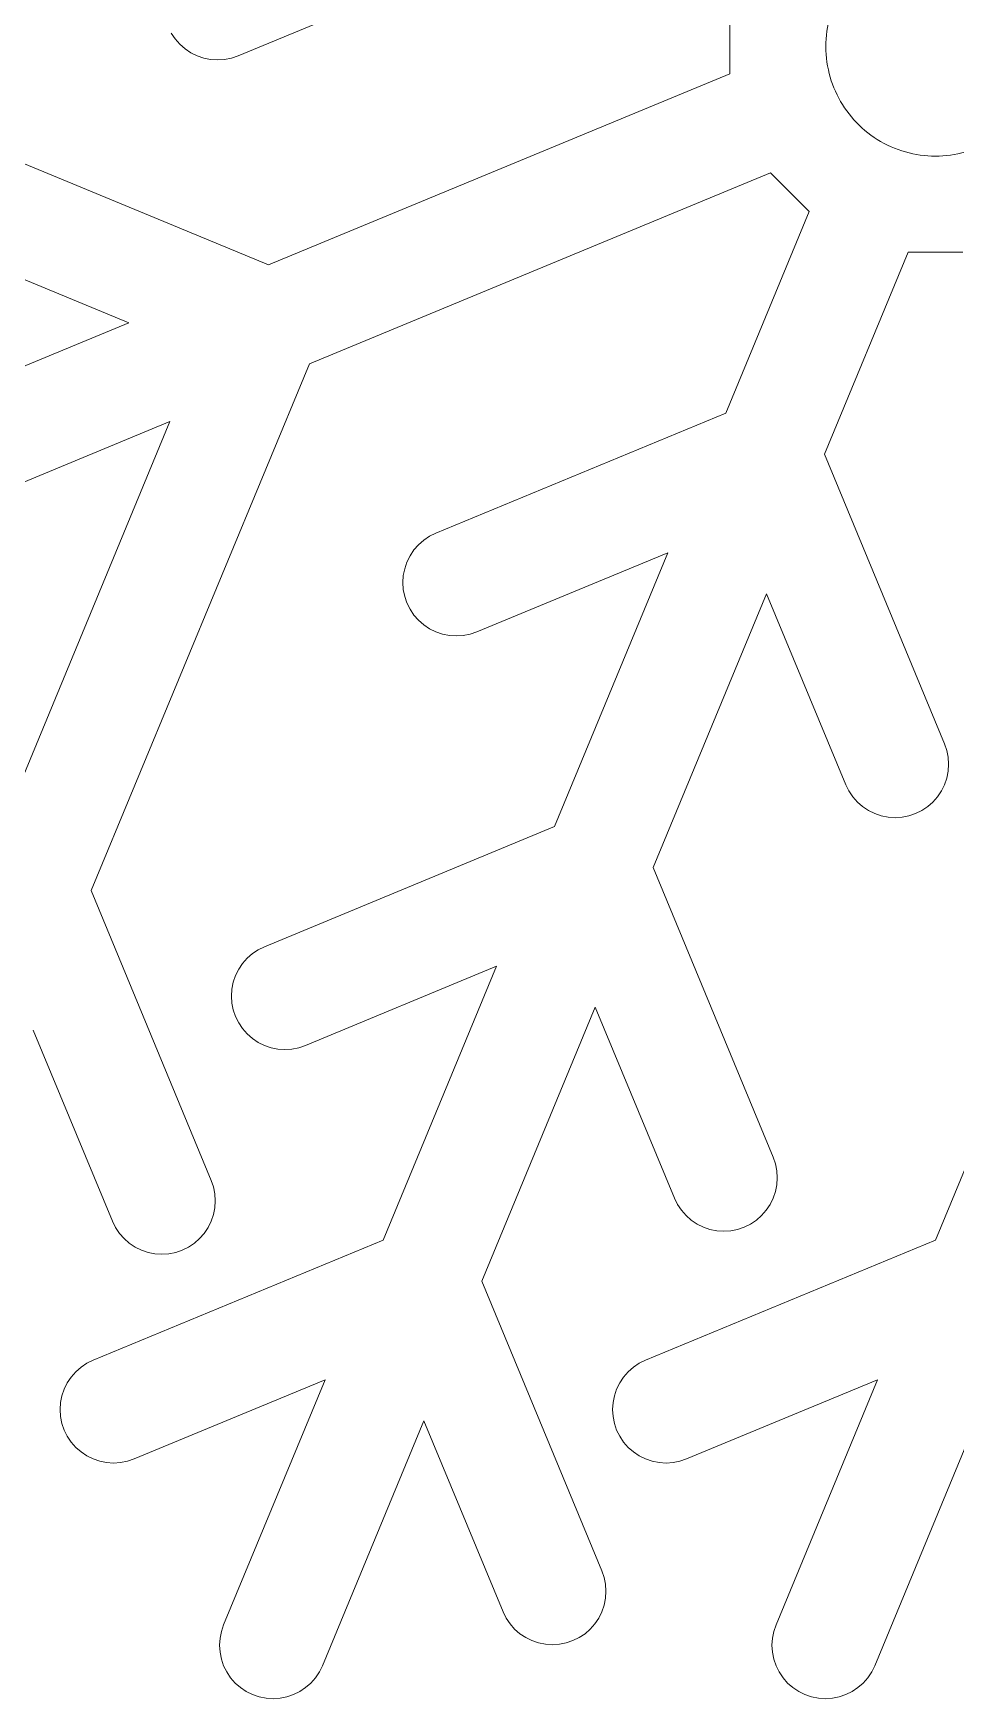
# Model space of a CAD drawing. Header units: centimetres. Extents: x -75 to 51, y -4 to 64.
# Drawn here: x -9 to -1.4, y 35.68 to 49.41 of the extents above; entities that cross this region are included whole.
import ezdxf

# ---------------------------------------------------------------- set-up
doc = ezdxf.new("R2010")
doc.units = ezdxf.units.CM
doc.header["$MEASUREMENT"] = 0
doc.layers.add('layer 1', color=7, linetype='Continuous')

msp = doc.modelspace()

# ---------------------------------------------------------------- linework, layer by layer
at = {"layer": 'layer 1', "color": 1, "lineweight": 20}
for points in [[(-7.31344, 49.22552), (-7.31344, 49.22552), (-4.924, 50.21526), (-4.924, 50.21526)], [(-3.26026, 49.52611), (-3.26026, 49.52611), (-3.26026, 49.07552), (-3.26026, 49.07552)], [(-7.8638, 49.41235), (-7.8638, 49.41235), (-7.83178, 49.36441), (-7.83178, 49.36441)], [(-7.83178, 49.36441), (-7.83178, 49.36441), (-7.79377, 49.32105), (-7.79377, 49.32105)], [(-7.79377, 49.32105), (-7.79377, 49.32105), (-7.75043, 49.28305), (-7.75043, 49.28305)], [(-7.06179, 47.50086), (-7.06179, 47.50086), (-11.40725, 49.30082), (-11.40725, 49.30082)], [(-7.75043, 49.28305), (-7.75043, 49.28305), (-7.7025, 49.25102), (-7.7025, 49.25102)], [(-7.7025, 49.25102), (-7.7025, 49.25102), (-7.65077, 49.22552), (-7.65077, 49.22552)], [(-7.65077, 49.22552), (-7.65077, 49.22552), (-7.5962, 49.20698), (-7.5962, 49.20698)], [(-7.5962, 49.20698), (-7.5962, 49.20698), (-7.53963, 49.19574), (-7.53963, 49.19574)], [(-7.53963, 49.19574), (-7.53963, 49.19574), (-7.48212, 49.19194), (-7.48212, 49.19194)], [(-7.48212, 49.19196), (-7.48212, 49.19196), (-7.42458, 49.19577), (-7.42458, 49.19577)], [(-7.42458, 49.19574), (-7.42458, 49.19574), (-7.36805, 49.20698), (-7.36805, 49.20698)], [(-7.36805, 49.20698), (-7.36805, 49.20698), (-7.31344, 49.22552), (-7.31344, 49.22552)], [(-3.26026, 49.07552), (-3.26026, 49.07552), (-7.06179, 47.50086), (-7.06179, 47.50086)], [(-11.74461, 48.48642), (-11.74461, 48.48642), (-8.21352, 47.02382), (-8.21352, 47.02382)], [(-6.72446, 46.68646), (-6.72446, 46.68646), (-2.92292, 48.2611), (-2.92292, 48.2611)], [(-2.92292, 48.2611), (-2.92292, 48.2611), (-2.60429, 47.94249), (-2.60429, 47.94249)], [(-2.60429, 47.94249), (-2.60429, 47.94249), (-3.29344, 46.27876), (-3.29344, 46.27876)], [(-2.47903, 45.94141), (-2.47903, 45.94141), (-1.78989, 47.60514), (-1.78989, 47.60514)], [(-1.78989, 47.60514), (-1.78989, 47.60514), (-1.33928, 47.60514), (-1.33928, 47.60514)], [(-8.21352, 47.02382), (-8.21352, 47.02382), (-9.53045, 46.47832), (-9.53045, 46.47832)], [(-8.52441, 42.34101), (-8.52441, 42.34101), (-6.72446, 46.68646), (-6.72446, 46.68646)], [(-7.8762, 46.20942), (-7.8762, 46.20942), (-9.33881, 42.67832), (-9.33881, 42.67832)], [(-9.19312, 45.66392), (-9.19312, 45.66392), (-7.8762, 46.20942), (-7.8762, 46.20942)], [(-3.29344, 46.27876), (-3.29344, 46.27876), (-5.68288, 45.28902), (-5.68288, 45.28902)], [(-1.48929, 43.55196), (-1.48929, 43.55196), (-2.47903, 45.94141), (-2.47903, 45.94141)], [(-5.82588, 45.19344), (-5.82588, 45.19344), (-5.86389, 45.1501), (-5.86389, 45.1501)], [(-5.78254, 45.23146), (-5.78254, 45.23146), (-5.82588, 45.19344), (-5.82588, 45.19344)], [(-5.73461, 45.26352), (-5.73461, 45.26352), (-5.78254, 45.23146), (-5.78254, 45.23146)], [(-5.68288, 45.28902), (-5.68288, 45.28902), (-5.73461, 45.26352), (-5.73461, 45.26352)], [(-5.92144, 45.05049), (-5.92144, 45.05049), (-5.93995, 44.99587), (-5.93995, 44.99587)], [(-5.89591, 45.10219), (-5.89591, 45.10219), (-5.92144, 45.05049), (-5.92144, 45.05049)], [(-5.86389, 45.1501), (-5.86389, 45.1501), (-5.89591, 45.10219), (-5.89591, 45.10219)], [(-5.34555, 44.4746), (-5.34555, 44.4746), (-3.7705, 45.12702), (-3.7705, 45.12702)], [(-3.7705, 45.12702), (-3.7705, 45.12702), (-4.70604, 42.86847), (-4.70604, 42.86847)], [(-5.95119, 44.93934), (-5.95119, 44.93934), (-5.95498, 44.8818), (-5.95498, 44.8818)], [(-5.93995, 44.99587), (-5.93995, 44.99587), (-5.95119, 44.93934), (-5.95119, 44.93934)], [(-5.95498, 44.8818), (-5.95498, 44.8818), (-5.95119, 44.8243), (-5.95119, 44.8243)], [(-5.95119, 44.8243), (-5.95119, 44.8243), (-5.93995, 44.76773), (-5.93995, 44.76773)], [(-3.89162, 42.53112), (-3.89162, 42.53112), (-2.95609, 44.78968), (-2.95609, 44.78968)], [(-2.95609, 44.78968), (-2.95609, 44.78968), (-2.30369, 43.21463), (-2.30369, 43.21463)], [(-5.93995, 44.76773), (-5.93995, 44.76773), (-5.92144, 44.71317), (-5.92144, 44.71317)], [(-5.92144, 44.71317), (-5.92144, 44.71317), (-5.89591, 44.66144), (-5.89591, 44.66144)], [(-5.89591, 44.66144), (-5.89591, 44.66144), (-5.86389, 44.6135), (-5.86389, 44.6135)], [(-5.86389, 44.6135), (-5.86389, 44.6135), (-5.82588, 44.57016), (-5.82588, 44.57016)], [(-5.82588, 44.57016), (-5.82588, 44.57016), (-5.78254, 44.53214), (-5.78254, 44.53214)], [(-5.78254, 44.53214), (-5.78254, 44.53214), (-5.73461, 44.5001), (-5.73461, 44.5001)], [(-5.73461, 44.5001), (-5.73461, 44.5001), (-5.68288, 44.4746), (-5.68288, 44.4746)], [(-5.68288, 44.4746), (-5.68288, 44.4746), (-5.62831, 44.45609), (-5.62831, 44.45609)], [(-5.62831, 44.45609), (-5.62831, 44.45609), (-5.57174, 44.44482), (-5.57174, 44.44482)], [(-5.57174, 44.44482), (-5.57174, 44.44482), (-5.51423, 44.44103), (-5.51423, 44.44103)], [(-5.51423, 44.44105), (-5.51423, 44.44105), (-5.45669, 44.44486), (-5.45669, 44.44486)], [(-5.45669, 44.44482), (-5.45669, 44.44482), (-5.40016, 44.45609), (-5.40016, 44.45609)], [(-5.40016, 44.45609), (-5.40016, 44.45609), (-5.34555, 44.4746), (-5.34555, 44.4746)], [(0.23536, 43.80362), (0.23536, 43.80362), (-1.56459, 39.45815), (-1.56459, 39.45815)], [(-1.47076, 43.49736), (-1.47076, 43.49736), (-1.48929, 43.55196), (-1.48929, 43.55196)], [(-1.45951, 43.44083), (-1.45951, 43.44083), (-1.47076, 43.49736), (-1.47076, 43.49736)], [(-1.45574, 43.38329), (-1.45574, 43.38329), (-1.45951, 43.44083), (-1.45951, 43.44083)], [(-1.48929, 43.21463), (-1.48929, 43.21463), (-1.47076, 43.26922), (-1.47076, 43.26922)], [(-1.47076, 43.26922), (-1.47076, 43.26922), (-1.45951, 43.32577), (-1.45951, 43.32577)], [(-1.45951, 43.32577), (-1.45951, 43.32577), (-1.45574, 43.38329), (-1.45574, 43.38329)], [(-2.30369, 43.21463), (-2.30369, 43.21463), (-2.27819, 43.1629), (-2.27819, 43.1629)], [(-2.27819, 43.1629), (-2.27819, 43.1629), (-2.24616, 43.11499), (-2.24616, 43.11499)], [(-1.54682, 43.11499), (-1.54682, 43.11499), (-1.51479, 43.1629), (-1.51479, 43.1629)], [(-1.51479, 43.1629), (-1.51479, 43.1629), (-1.48929, 43.21463), (-1.48929, 43.21463)], [(-2.24616, 43.11499), (-2.24616, 43.11499), (-2.20814, 43.07165), (-2.20814, 43.07165)], [(-2.20814, 43.07165), (-2.20814, 43.07165), (-2.1648, 43.03363), (-2.1648, 43.03363)], [(-2.1648, 43.03363), (-2.1648, 43.03363), (-2.11687, 43.00161), (-2.11687, 43.00161)], [(-2.11687, 43.00161), (-2.11687, 43.00161), (-2.06516, 42.97609), (-2.06516, 42.97609)], [(-1.72782, 42.97609), (-1.72782, 42.97609), (-1.67611, 43.00161), (-1.67611, 43.00161)], [(-1.67611, 43.00161), (-1.67611, 43.00161), (-1.62818, 43.03363), (-1.62818, 43.03363)], [(-1.62818, 43.03363), (-1.62818, 43.03363), (-1.58483, 43.07165), (-1.58483, 43.07165)], [(-1.58483, 43.07165), (-1.58483, 43.07165), (-1.54682, 43.11499), (-1.54682, 43.11499)], [(-4.70604, 42.86847), (-4.70604, 42.86847), (-7.09548, 41.87871), (-7.09548, 41.87871)], [(-2.06516, 42.97609), (-2.06516, 42.97609), (-2.01056, 42.95755), (-2.01056, 42.95755)], [(-2.01056, 42.95755), (-2.01056, 42.95755), (-1.95402, 42.94629), (-1.95402, 42.94629)], [(-1.95402, 42.94629), (-1.95402, 42.94629), (-1.89649, 42.9425), (-1.89649, 42.9425)], [(-1.89649, 42.94254), (-1.89649, 42.94254), (-1.83896, 42.94633), (-1.83896, 42.94633)], [(-1.83896, 42.94629), (-1.83896, 42.94629), (-1.78241, 42.95755), (-1.78241, 42.95755)], [(-1.78241, 42.95755), (-1.78241, 42.95755), (-1.72782, 42.97609), (-1.72782, 42.97609)], [(-2.90188, 40.14167), (-2.90188, 40.14167), (-3.89162, 42.53112), (-3.89162, 42.53112)], [(-7.53468, 39.95154), (-7.53468, 39.95154), (-8.5244, 42.34099), (-8.5244, 42.34099)], [(-7.23848, 41.78318), (-7.23848, 41.78318), (-7.2765, 41.73981), (-7.2765, 41.73981)], [(-7.19511, 41.82118), (-7.19511, 41.82118), (-7.23848, 41.78318), (-7.23848, 41.78318)], [(-7.14718, 41.8532), (-7.14718, 41.8532), (-7.19511, 41.82118), (-7.19511, 41.82118)], [(-7.09548, 41.87871), (-7.09548, 41.87871), (-7.14718, 41.8532), (-7.14718, 41.8532)], [(-7.33401, 41.64018), (-7.33401, 41.64018), (-7.35256, 41.58557), (-7.35256, 41.58557)], [(-7.30851, 41.69187), (-7.30851, 41.69187), (-7.33401, 41.64018), (-7.33401, 41.64018)], [(-7.2765, 41.73981), (-7.2765, 41.73981), (-7.30851, 41.69187), (-7.30851, 41.69187)], [(-6.75816, 41.06429), (-6.75816, 41.06429), (-5.18309, 41.71674), (-5.18309, 41.71674)], [(-5.18309, 41.71674), (-5.18309, 41.71674), (-6.11861, 39.45815), (-6.11861, 39.45815)], [(-7.36379, 41.52904), (-7.36379, 41.52904), (-7.36756, 41.4715), (-7.36756, 41.4715)], [(-7.35256, 41.58557), (-7.35256, 41.58557), (-7.36379, 41.52904), (-7.36379, 41.52904)], [(-7.36756, 41.4715), (-7.36756, 41.4715), (-7.36379, 41.41398), (-7.36379, 41.41398)], [(-7.36379, 41.41398), (-7.36379, 41.41398), (-7.35256, 41.35742), (-7.35256, 41.35742)], [(-7.35256, 41.35742), (-7.35256, 41.35742), (-7.33401, 41.30285), (-7.33401, 41.30285)], [(-5.30423, 39.1208), (-5.30423, 39.1208), (-4.36869, 41.37937), (-4.36869, 41.37937)], [(-4.36869, 41.37937), (-4.36869, 41.37937), (-3.71628, 39.80433), (-3.71628, 39.80433)], [(-7.33401, 41.30285), (-7.33401, 41.30285), (-7.30851, 41.25112), (-7.30851, 41.25112)], [(-7.30851, 41.25112), (-7.30851, 41.25112), (-7.2765, 41.2032), (-7.2765, 41.2032)], [(-7.2765, 41.2032), (-7.2765, 41.2032), (-7.23848, 41.15984), (-7.23848, 41.15984)], [(-9.00146, 41.18926), (-9.00146, 41.18926), (-8.34905, 39.61419), (-8.34905, 39.61419)], [(-7.23848, 41.15984), (-7.23848, 41.15984), (-7.19511, 41.12183), (-7.19511, 41.12183)], [(-7.19511, 41.12183), (-7.19511, 41.12183), (-7.14718, 41.08978), (-7.14718, 41.08978)], [(-7.14718, 41.08978), (-7.14718, 41.08978), (-7.09548, 41.06429), (-7.09548, 41.06429)], [(-7.09548, 41.06429), (-7.09548, 41.06429), (-7.04088, 41.04577), (-7.04088, 41.04577)], [(-7.04088, 41.04577), (-7.04088, 41.04577), (-6.98435, 41.03451), (-6.98435, 41.03451)], [(-6.98435, 41.03451), (-6.98435, 41.03451), (-6.92681, 41.03079), (-6.92681, 41.03079)], [(-6.92681, 41.03076), (-6.92681, 41.03076), (-6.86929, 41.03447), (-6.86929, 41.03447)], [(-6.86929, 41.03451), (-6.86929, 41.03451), (-6.81273, 41.04577), (-6.81273, 41.04577)], [(-6.81273, 41.04577), (-6.81273, 41.04577), (-6.75816, 41.06429), (-6.75816, 41.06429)], [(-2.88335, 40.08704), (-2.88335, 40.08704), (-2.90188, 40.14167), (-2.90188, 40.14167)], [(-2.8721, 40.03053), (-2.8721, 40.03053), (-2.88335, 40.08704), (-2.88335, 40.08704)], [(-2.86833, 39.97297), (-2.86833, 39.97297), (-2.8721, 40.03053), (-2.8721, 40.03053)], [(-2.8721, 39.91547), (-2.8721, 39.91547), (-2.86833, 39.97297), (-2.86833, 39.97297)], [(-7.51613, 39.89696), (-7.51613, 39.89696), (-7.53468, 39.95154), (-7.53468, 39.95154)], [(-7.50489, 39.84041), (-7.50489, 39.84041), (-7.51613, 39.89696), (-7.51613, 39.89696)], [(-7.5011, 39.78287), (-7.5011, 39.78287), (-7.50489, 39.84041), (-7.50489, 39.84041)], [(-2.90188, 39.80433), (-2.90188, 39.80433), (-2.88335, 39.85891), (-2.88335, 39.85891)], [(-2.88335, 39.85891), (-2.88335, 39.85891), (-2.8721, 39.91547), (-2.8721, 39.91547)], [(-7.51613, 39.6688), (-7.51613, 39.6688), (-7.50489, 39.72536), (-7.50489, 39.72536)], [(-7.50489, 39.72536), (-7.50489, 39.72536), (-7.5011, 39.78287), (-7.5011, 39.78287)], [(-3.71628, 39.80433), (-3.71628, 39.80433), (-3.69078, 39.75261), (-3.69078, 39.75261)], [(-3.69078, 39.75261), (-3.69078, 39.75261), (-3.65875, 39.70467), (-3.65875, 39.70467)], [(-3.65875, 39.70467), (-3.65875, 39.70467), (-3.62074, 39.66133), (-3.62074, 39.66133)], [(-2.99742, 39.66133), (-2.99742, 39.66133), (-2.95941, 39.70467), (-2.95941, 39.70467)], [(-2.95941, 39.70467), (-2.95941, 39.70467), (-2.92738, 39.75261), (-2.92738, 39.75261)], [(-2.92738, 39.75261), (-2.92738, 39.75261), (-2.90188, 39.80433), (-2.90188, 39.80433)], [(-8.34905, 39.61419), (-8.34905, 39.61419), (-8.32356, 39.5625), (-8.32356, 39.5625)], [(-8.32356, 39.5625), (-8.32356, 39.5625), (-8.29154, 39.51457), (-8.29154, 39.51457)], [(-7.59219, 39.51457), (-7.59219, 39.51457), (-7.56017, 39.5625), (-7.56017, 39.5625)], [(-7.56017, 39.5625), (-7.56017, 39.5625), (-7.53468, 39.61419), (-7.53468, 39.61419)], [(-7.53468, 39.61419), (-7.53468, 39.61419), (-7.51613, 39.6688), (-7.51613, 39.6688)], [(-3.62074, 39.66133), (-3.62074, 39.66133), (-3.57739, 39.62331), (-3.57739, 39.62331)], [(-3.57739, 39.62331), (-3.57739, 39.62331), (-3.52946, 39.59129), (-3.52946, 39.59129)], [(-3.52946, 39.59129), (-3.52946, 39.59129), (-3.47775, 39.56581), (-3.47775, 39.56581)], [(-3.47775, 39.56581), (-3.47775, 39.56581), (-3.42315, 39.54726), (-3.42315, 39.54726)], [(-3.19501, 39.54726), (-3.19501, 39.54726), (-3.14042, 39.56581), (-3.14042, 39.56581)], [(-3.14042, 39.56581), (-3.14042, 39.56581), (-3.0887, 39.59129), (-3.0887, 39.59129)], [(-3.0887, 39.59129), (-3.0887, 39.59129), (-3.04077, 39.62331), (-3.04077, 39.62331)], [(-3.04077, 39.62331), (-3.04077, 39.62331), (-2.99742, 39.66133), (-2.99742, 39.66133)], [(-6.11861, 39.45815), (-6.11861, 39.45815), (-8.50809, 38.46839), (-8.50809, 38.46839)], [(-8.29154, 39.51457), (-8.29154, 39.51457), (-8.25353, 39.47122), (-8.25353, 39.47122)], [(-8.25353, 39.47122), (-8.25353, 39.47122), (-8.21019, 39.43321), (-8.21019, 39.43321)], [(-8.21019, 39.43321), (-8.21019, 39.43321), (-8.16222, 39.40117), (-8.16222, 39.40117)], [(-7.72147, 39.40117), (-7.72147, 39.40117), (-7.67354, 39.43321), (-7.67354, 39.43321)], [(-7.67354, 39.43321), (-7.67354, 39.43321), (-7.6302, 39.47122), (-7.6302, 39.47122)], [(-7.6302, 39.47122), (-7.6302, 39.47122), (-7.59219, 39.51457), (-7.59219, 39.51457)], [(-1.56459, 39.45815), (-1.56459, 39.45815), (-3.95405, 38.46839), (-3.95405, 38.46839)], [(-3.42315, 39.54726), (-3.42315, 39.54726), (-3.36661, 39.53601), (-3.36661, 39.53601)], [(-3.36661, 39.53601), (-3.36661, 39.53601), (-3.30908, 39.53223), (-3.30908, 39.53223)], [(-3.30908, 39.53223), (-3.30908, 39.53223), (-3.25155, 39.53604), (-3.25155, 39.53604)], [(-3.25155, 39.53601), (-3.25155, 39.53601), (-3.19501, 39.54726), (-3.19501, 39.54726)], [(-8.16222, 39.40117), (-8.16222, 39.40117), (-8.11053, 39.37567), (-8.11053, 39.37567)], [(-8.11053, 39.37567), (-8.11053, 39.37567), (-8.05593, 39.35716), (-8.05593, 39.35716)], [(-8.05593, 39.35716), (-8.05593, 39.35716), (-7.99939, 39.3459), (-7.99939, 39.3459)], [(-7.99939, 39.3459), (-7.99939, 39.3459), (-7.94185, 39.34209), (-7.94185, 39.34209)], [(-7.94185, 39.34211), (-7.94185, 39.34211), (-7.88434, 39.34593), (-7.88434, 39.34593)], [(-7.88434, 39.3459), (-7.88434, 39.3459), (-7.82777, 39.35716), (-7.82777, 39.35716)], [(-7.82777, 39.35716), (-7.82777, 39.35716), (-7.7732, 39.37567), (-7.7732, 39.37567)], [(-7.7732, 39.37567), (-7.7732, 39.37567), (-7.72147, 39.40117), (-7.72147, 39.40117)], [(-4.31447, 36.73136), (-4.31447, 36.73136), (-5.30423, 39.1208), (-5.30423, 39.1208)], [(-8.50809, 38.46839), (-8.50809, 38.46839), (-8.55979, 38.44289), (-8.55979, 38.44289)], [(-3.95405, 38.46839), (-3.95405, 38.46839), (-4.00575, 38.44289), (-4.00575, 38.44289)], [(-8.68907, 38.32951), (-8.68907, 38.32951), (-8.72112, 38.28158), (-8.72112, 38.28158)], [(-8.65106, 38.37287), (-8.65106, 38.37287), (-8.68907, 38.32951), (-8.68907, 38.32951)], [(-8.60772, 38.41089), (-8.60772, 38.41089), (-8.65106, 38.37287), (-8.65106, 38.37287)], [(-8.55979, 38.44289), (-8.55979, 38.44289), (-8.60772, 38.41089), (-8.60772, 38.41089)], [(-4.13505, 38.32951), (-4.13505, 38.32951), (-4.16708, 38.28158), (-4.16708, 38.28158)], [(-4.09704, 38.37287), (-4.09704, 38.37287), (-4.13505, 38.32951), (-4.13505, 38.32951)], [(-4.05369, 38.41089), (-4.05369, 38.41089), (-4.09704, 38.37287), (-4.09704, 38.37287)], [(-4.00575, 38.44289), (-4.00575, 38.44289), (-4.05369, 38.41089), (-4.05369, 38.41089)], [(-8.74661, 38.22987), (-8.74661, 38.22987), (-8.76513, 38.17528), (-8.76513, 38.17528)], [(-8.72112, 38.28158), (-8.72112, 38.28158), (-8.74661, 38.22987), (-8.74661, 38.22987)], [(-8.17073, 37.65399), (-8.17073, 37.65399), (-6.5957, 38.30642), (-6.5957, 38.30642)], [(-6.5957, 38.30642), (-6.5957, 38.30642), (-7.43241, 36.28638), (-7.43241, 36.28638)], [(-4.19258, 38.22987), (-4.19258, 38.22987), (-4.21111, 38.17528), (-4.21111, 38.17528)], [(-4.16708, 38.28158), (-4.16708, 38.28158), (-4.19258, 38.22987), (-4.19258, 38.22987)], [(-3.61671, 37.65399), (-3.61671, 37.65399), (-2.04165, 38.30642), (-2.04165, 38.30642)], [(-2.04165, 38.30642), (-2.04165, 38.30642), (-2.87837, 36.28638), (-2.87837, 36.28638)], [(-8.77639, 38.11873), (-8.77639, 38.11873), (-8.78016, 38.06119), (-8.78016, 38.06119)], [(-8.78016, 38.06119), (-8.78016, 38.06119), (-8.7764, 38.00369), (-8.7764, 38.00369)], [(-8.76513, 38.17528), (-8.76513, 38.17528), (-8.77639, 38.11873), (-8.77639, 38.11873)], [(-4.22235, 38.11873), (-4.22235, 38.11873), (-4.22612, 38.06119), (-4.22612, 38.06119)], [(-4.22612, 38.06119), (-4.22612, 38.06119), (-4.22235, 38.00369), (-4.22235, 38.00369)], [(-4.21111, 38.17528), (-4.21111, 38.17528), (-4.22235, 38.11873), (-4.22235, 38.11873)], [(-8.77639, 38.00369), (-8.77639, 38.00369), (-8.76513, 37.94712), (-8.76513, 37.94712)], [(-8.76513, 37.94712), (-8.76513, 37.94712), (-8.74661, 37.89253), (-8.74661, 37.89253)], [(-6.61801, 35.94905), (-6.61801, 35.94905), (-5.78128, 37.96907), (-5.78128, 37.96907)], [(-5.78128, 37.96907), (-5.78128, 37.96907), (-5.12888, 36.39402), (-5.12888, 36.39402)], [(-4.22235, 38.00369), (-4.22235, 38.00369), (-4.21111, 37.94712), (-4.21111, 37.94712)], [(-4.21111, 37.94712), (-4.21111, 37.94712), (-4.19258, 37.89253), (-4.19258, 37.89253)], [(-2.06398, 35.94905), (-2.06398, 35.94905), (-1.22726, 37.96907), (-1.22726, 37.96907)], [(-8.74661, 37.89253), (-8.74661, 37.89253), (-8.72112, 37.84082), (-8.72112, 37.84082)], [(-8.72112, 37.84082), (-8.72112, 37.84082), (-8.68907, 37.79289), (-8.68907, 37.79289)], [(-8.68907, 37.79289), (-8.68907, 37.79289), (-8.65106, 37.74955), (-8.65106, 37.74955)], [(-4.19258, 37.89253), (-4.19258, 37.89253), (-4.16708, 37.84082), (-4.16708, 37.84082)], [(-4.16708, 37.84082), (-4.16708, 37.84082), (-4.13505, 37.79289), (-4.13505, 37.79289)], [(-4.13505, 37.79289), (-4.13505, 37.79289), (-4.09704, 37.74955), (-4.09704, 37.74955)], [(-8.65106, 37.74955), (-8.65106, 37.74955), (-8.60772, 37.71153), (-8.60772, 37.71153)], [(-8.60772, 37.71153), (-8.60772, 37.71153), (-8.55979, 37.67951), (-8.55979, 37.67951)], [(-8.55979, 37.67951), (-8.55979, 37.67951), (-8.50809, 37.65399), (-8.50809, 37.65399)], [(-8.50809, 37.65399), (-8.50809, 37.65399), (-8.45348, 37.63547), (-8.45348, 37.63547)], [(-8.45348, 37.63547), (-8.45348, 37.63547), (-8.39692, 37.62425), (-8.39692, 37.62425)], [(-8.28187, 37.62425), (-8.28187, 37.62425), (-8.22534, 37.63547), (-8.22534, 37.63547)], [(-8.22534, 37.63547), (-8.22534, 37.63547), (-8.17073, 37.65399), (-8.17073, 37.65399)], [(-4.09704, 37.74955), (-4.09704, 37.74955), (-4.05369, 37.71153), (-4.05369, 37.71153)], [(-4.05369, 37.71153), (-4.05369, 37.71153), (-4.00575, 37.67951), (-4.00575, 37.67951)], [(-4.00575, 37.67951), (-4.00575, 37.67951), (-3.95405, 37.65399), (-3.95405, 37.65399)], [(-3.95405, 37.65399), (-3.95405, 37.65399), (-3.89945, 37.63547), (-3.89945, 37.63547)], [(-3.89945, 37.63547), (-3.89945, 37.63547), (-3.84291, 37.62425), (-3.84291, 37.62425)], [(-3.72785, 37.62425), (-3.72785, 37.62425), (-3.6713, 37.63547), (-3.6713, 37.63547)], [(-3.6713, 37.63547), (-3.6713, 37.63547), (-3.61671, 37.65399), (-3.61671, 37.65399)], [(-8.39692, 37.62425), (-8.39692, 37.62425), (-8.33941, 37.62044), (-8.33941, 37.62044)], [(-8.33941, 37.62044), (-8.33941, 37.62044), (-8.28187, 37.62425), (-8.28187, 37.62425)], [(-3.84291, 37.62425), (-3.84291, 37.62425), (-3.78538, 37.62044), (-3.78538, 37.62044)], [(-3.78538, 37.62044), (-3.78538, 37.62044), (-3.72785, 37.62425), (-3.72785, 37.62425)], [(-4.29594, 36.67674), (-4.29594, 36.67674), (-4.31447, 36.73136), (-4.31447, 36.73136)], [(-4.2847, 36.62021), (-4.2847, 36.62021), (-4.29594, 36.67674), (-4.29594, 36.67674)], [(-4.28092, 36.56271), (-4.28092, 36.56271), (-4.2847, 36.62021), (-4.2847, 36.62021)], [(-4.2847, 36.50516), (-4.2847, 36.50516), (-4.28092, 36.56271), (-4.28092, 36.56271)], [(-4.31447, 36.39402), (-4.31447, 36.39402), (-4.29594, 36.44862), (-4.29594, 36.44862)], [(-4.29594, 36.44862), (-4.29594, 36.44862), (-4.2847, 36.50516), (-4.2847, 36.50516)], [(-7.43241, 36.28638), (-7.43241, 36.28638), (-7.45093, 36.23181), (-7.45093, 36.23181)], [(-5.12888, 36.39402), (-5.12888, 36.39402), (-5.10339, 36.34233), (-5.10339, 36.34233)], [(-5.10339, 36.34233), (-5.10339, 36.34233), (-5.07134, 36.29436), (-5.07134, 36.29436)], [(-5.07134, 36.29436), (-5.07134, 36.29436), (-5.03332, 36.25104), (-5.03332, 36.25104)], [(-4.41002, 36.25104), (-4.41002, 36.25104), (-4.372, 36.29436), (-4.372, 36.29436)], [(-4.372, 36.29436), (-4.372, 36.29436), (-4.33997, 36.34233), (-4.33997, 36.34233)], [(-4.33997, 36.34233), (-4.33997, 36.34233), (-4.31447, 36.39402), (-4.31447, 36.39402)], [(-2.87837, 36.28638), (-2.87837, 36.28638), (-2.89691, 36.23181), (-2.89691, 36.23181)], [(-7.4622, 36.17524), (-7.4622, 36.17524), (-7.46596, 36.1177), (-7.46596, 36.1177)], [(-7.45093, 36.23181), (-7.45093, 36.23181), (-7.4622, 36.17524), (-7.4622, 36.17524)], [(-5.03332, 36.25104), (-5.03332, 36.25104), (-4.98998, 36.21301), (-4.98998, 36.21301)], [(-4.98998, 36.21301), (-4.98998, 36.21301), (-4.94205, 36.181), (-4.94205, 36.181)], [(-4.94205, 36.181), (-4.94205, 36.181), (-4.89036, 36.1555), (-4.89036, 36.1555)], [(-4.89036, 36.1555), (-4.89036, 36.1555), (-4.83575, 36.13695), (-4.83575, 36.13695)], [(-4.83575, 36.13695), (-4.83575, 36.13695), (-4.77919, 36.12572), (-4.77919, 36.12572)], [(-4.77919, 36.12572), (-4.77919, 36.12572), (-4.72168, 36.12193), (-4.72168, 36.12193)], [(-4.72168, 36.12194), (-4.72168, 36.12194), (-4.66414, 36.12575), (-4.66414, 36.12575)], [(-4.66414, 36.12572), (-4.66414, 36.12572), (-4.6076, 36.13695), (-4.6076, 36.13695)], [(-4.6076, 36.13695), (-4.6076, 36.13695), (-4.55301, 36.1555), (-4.55301, 36.1555)], [(-4.55301, 36.1555), (-4.55301, 36.1555), (-4.5013, 36.181), (-4.5013, 36.181)], [(-4.5013, 36.181), (-4.5013, 36.181), (-4.45336, 36.21301), (-4.45336, 36.21301)], [(-4.45336, 36.21301), (-4.45336, 36.21301), (-4.41002, 36.25104), (-4.41002, 36.25104)], [(-2.90816, 36.17524), (-2.90816, 36.17524), (-2.91193, 36.1177), (-2.91193, 36.1177)], [(-2.89691, 36.23181), (-2.89691, 36.23181), (-2.90816, 36.17524), (-2.90816, 36.17524)], [(-7.46596, 36.1177), (-7.46596, 36.1177), (-7.4622, 36.06018), (-7.4622, 36.06018)], [(-7.4622, 36.06018), (-7.4622, 36.06018), (-7.45093, 36.00364), (-7.45093, 36.00364)], [(-7.45093, 36.00364), (-7.45093, 36.00364), (-7.43241, 35.94905), (-7.43241, 35.94905)], [(-2.91193, 36.1177), (-2.91193, 36.1177), (-2.90816, 36.06018), (-2.90816, 36.06018)], [(-2.90816, 36.06018), (-2.90816, 36.06018), (-2.89691, 36.00364), (-2.89691, 36.00364)], [(-2.89691, 36.00364), (-2.89691, 36.00364), (-2.87837, 35.94905), (-2.87837, 35.94905)], [(-7.43241, 35.94905), (-7.43241, 35.94905), (-7.40692, 35.89732), (-7.40692, 35.89732)], [(-7.40692, 35.89732), (-7.40692, 35.89732), (-7.37487, 35.8494), (-7.37487, 35.8494)], [(-7.37487, 35.8494), (-7.37487, 35.8494), (-7.33686, 35.80606), (-7.33686, 35.80606)], [(-6.71356, 35.80606), (-6.71356, 35.80606), (-6.67555, 35.8494), (-6.67555, 35.8494)], [(-6.67555, 35.8494), (-6.67555, 35.8494), (-6.6435, 35.89732), (-6.6435, 35.89732)], [(-6.6435, 35.89732), (-6.6435, 35.89732), (-6.61801, 35.94905), (-6.61801, 35.94905)], [(-2.87837, 35.94905), (-2.87837, 35.94905), (-2.85288, 35.89732), (-2.85288, 35.89732)], [(-2.85288, 35.89732), (-2.85288, 35.89732), (-2.82085, 35.8494), (-2.82085, 35.8494)], [(-2.82085, 35.8494), (-2.82085, 35.8494), (-2.78283, 35.80606), (-2.78283, 35.80606)], [(-2.15952, 35.80606), (-2.15952, 35.80606), (-2.1215, 35.8494), (-2.1215, 35.8494)], [(-2.1215, 35.8494), (-2.1215, 35.8494), (-2.08948, 35.89732), (-2.08948, 35.89732)], [(-2.08948, 35.89732), (-2.08948, 35.89732), (-2.06398, 35.94905), (-2.06398, 35.94905)], [(-7.33686, 35.80606), (-7.33686, 35.80606), (-7.29352, 35.76805), (-7.29352, 35.76805)], [(-7.29352, 35.76805), (-7.29352, 35.76805), (-7.24559, 35.73603), (-7.24559, 35.73603)], [(-7.24559, 35.73603), (-7.24559, 35.73603), (-7.19389, 35.71053), (-7.19389, 35.71053)], [(-7.19389, 35.71053), (-7.19389, 35.71053), (-7.13928, 35.69199), (-7.13928, 35.69199)], [(-6.91114, 35.69199), (-6.91114, 35.69199), (-6.85653, 35.71053), (-6.85653, 35.71053)], [(-6.85653, 35.71053), (-6.85653, 35.71053), (-6.80484, 35.73603), (-6.80484, 35.73603)], [(-6.80484, 35.73603), (-6.80484, 35.73603), (-6.7569, 35.76805), (-6.7569, 35.76805)], [(-6.7569, 35.76805), (-6.7569, 35.76805), (-6.71356, 35.80606), (-6.71356, 35.80606)], [(-2.78283, 35.80606), (-2.78283, 35.80606), (-2.73949, 35.76805), (-2.73949, 35.76805)], [(-2.73949, 35.76805), (-2.73949, 35.76805), (-2.69155, 35.73603), (-2.69155, 35.73603)], [(-2.69155, 35.73603), (-2.69155, 35.73603), (-2.63984, 35.71053), (-2.63984, 35.71053)], [(-2.63984, 35.71053), (-2.63984, 35.71053), (-2.58525, 35.69199), (-2.58525, 35.69199)], [(-2.3571, 35.69199), (-2.3571, 35.69199), (-2.30251, 35.71053), (-2.30251, 35.71053)], [(-2.30251, 35.71053), (-2.30251, 35.71053), (-2.2508, 35.73603), (-2.2508, 35.73603)], [(-2.2508, 35.73603), (-2.2508, 35.73603), (-2.20286, 35.76805), (-2.20286, 35.76805)], [(-2.20286, 35.76805), (-2.20286, 35.76805), (-2.15952, 35.80606), (-2.15952, 35.80606)], [(-7.13928, 35.69199), (-7.13928, 35.69199), (-7.08275, 35.68075), (-7.08275, 35.68075)], [(-7.08275, 35.68075), (-7.08275, 35.68075), (-7.02521, 35.67695), (-7.02521, 35.67695)], [(-7.02521, 35.67696), (-7.02521, 35.67696), (-6.96767, 35.68075), (-6.96767, 35.68075)], [(-6.96767, 35.68075), (-6.96767, 35.68075), (-6.91114, 35.69199), (-6.91114, 35.69199)], [(-2.58525, 35.69199), (-2.58525, 35.69199), (-2.52871, 35.68075), (-2.52871, 35.68075)], [(-2.52871, 35.68075), (-2.52871, 35.68075), (-2.47117, 35.67695), (-2.47117, 35.67695)], [(-2.47117, 35.67696), (-2.47117, 35.67696), (-2.41365, 35.68075), (-2.41365, 35.68075)], [(-2.41365, 35.68075), (-2.41365, 35.68075), (-2.3571, 35.69199), (-2.3571, 35.69199)]]:
    msp.add_open_spline(points, degree=3, dxfattribs=at)
for points in [[(-2.01605, 50.08277), (-2.01605, 50.08277), (-2.04363, 50.06618), (-2.04363, 50.06618), (-2.04363, 50.06618), (-2.04363, 50.06618), (-2.07048, 50.0487), (-2.07048, 50.0487), (-2.07048, 50.0487), (-2.07048, 50.0487), (-2.09658, 50.03037), (-2.09658, 50.03037), (-2.09658, 50.03037), (-2.09658, 50.03037), (-2.12193, 50.01121), (-2.12193, 50.01121), (-2.12193, 50.01121), (-2.12193, 50.01121), (-2.1465, 49.99122), (-2.1465, 49.99122), (-2.1465, 49.99122), (-2.1465, 49.99122), (-2.17029, 49.97047), (-2.17029, 49.97047), (-2.17029, 49.97047), (-2.17029, 49.97047), (-2.19327, 49.94896), (-2.19327, 49.94896), (-2.19327, 49.94896), (-2.19327, 49.94896), (-2.21544, 49.92671), (-2.21544, 49.92671), (-2.21544, 49.92671), (-2.21544, 49.92671), (-2.23678, 49.90372), (-2.23678, 49.90372), (-2.23678, 49.90372), (-2.23678, 49.90372), (-2.25727, 49.88006), (-2.25727, 49.88006), (-2.25727, 49.88006), (-2.25727, 49.88006), (-2.2769, 49.85573), (-2.2769, 49.85573), (-2.2769, 49.85573), (-2.2769, 49.85573), (-2.29566, 49.83075), (-2.29566, 49.83075), (-2.29566, 49.83075), (-2.29566, 49.83075), (-2.31353, 49.80516), (-2.31353, 49.80516), (-2.31353, 49.80516), (-2.31353, 49.80516), (-2.3305, 49.77899), (-2.3305, 49.77899), (-2.3305, 49.77899), (-2.3305, 49.77899), (-2.34655, 49.75227), (-2.34655, 49.75227), (-2.34655, 49.75227), (-2.34655, 49.75227), (-2.36167, 49.725), (-2.36167, 49.725), (-2.36167, 49.725), (-2.36167, 49.725), (-2.37584, 49.69721), (-2.37584, 49.69721), (-2.37584, 49.69721), (-2.37584, 49.69721), (-2.38906, 49.66896), (-2.38906, 49.66896), (-2.38906, 49.66896), (-2.38906, 49.66896), (-2.4013, 49.64022), (-2.4013, 49.64022), (-2.4013, 49.64022), (-2.4013, 49.64022), (-2.41255, 49.61105), (-2.41255, 49.61105), (-2.41255, 49.61105), (-2.41255, 49.61105), (-2.4228, 49.58148), (-2.4228, 49.58148), (-2.4228, 49.58148), (-2.4228, 49.58148), (-2.43203, 49.55152), (-2.43203, 49.55152), (-2.43203, 49.55152), (-2.43203, 49.55152), (-2.44023, 49.52119), (-2.44023, 49.52119), (-2.44023, 49.52119), (-2.44023, 49.52119), (-2.44738, 49.49052), (-2.44738, 49.49052), (-2.44738, 49.49052), (-2.44738, 49.49052), (-2.45347, 49.45954), (-2.45347, 49.45954), (-2.45347, 49.45954), (-2.45347, 49.45954), (-2.45848, 49.42827), (-2.45848, 49.42827), (-2.45848, 49.42827), (-2.45848, 49.42827), (-2.4624, 49.39673), (-2.4624, 49.39673), (-2.4624, 49.39673), (-2.4624, 49.39673), (-2.46522, 49.36496), (-2.46522, 49.36496), (-2.46522, 49.36496), (-2.46522, 49.36496), (-2.46694, 49.33298), (-2.46694, 49.33298), (-2.46694, 49.33298), (-2.46694, 49.33298), (-2.46753, 49.30081), (-2.46753, 49.30081)], [(-2.46751, 49.30081), (-2.46751, 49.30081), (-2.46692, 49.26864), (-2.46692, 49.26864), (-2.46692, 49.26864), (-2.46692, 49.26864), (-2.4652, 49.23666), (-2.4652, 49.23666), (-2.4652, 49.23666), (-2.4652, 49.23666), (-2.46238, 49.20489), (-2.46238, 49.20489), (-2.46238, 49.20489), (-2.46238, 49.20489), (-2.45846, 49.17336), (-2.45846, 49.17336), (-2.45846, 49.17336), (-2.45846, 49.17336), (-2.45345, 49.14209), (-2.45345, 49.14209), (-2.45345, 49.14209), (-2.45345, 49.14209), (-2.44736, 49.11111), (-2.44736, 49.11111), (-2.44736, 49.11111), (-2.44736, 49.11111), (-2.44021, 49.08044), (-2.44021, 49.08044), (-2.44021, 49.08044), (-2.44021, 49.08044), (-2.43201, 49.05011), (-2.43201, 49.05011), (-2.43201, 49.05011), (-2.43201, 49.05011), (-2.42278, 49.02014), (-2.42278, 49.02014), (-2.42278, 49.02014), (-2.42278, 49.02014), (-2.41253, 48.99057), (-2.41253, 48.99057), (-2.41253, 48.99057), (-2.41253, 48.99057), (-2.40128, 48.9614), (-2.40128, 48.9614), (-2.40128, 48.9614), (-2.40128, 48.9614), (-2.38904, 48.93266), (-2.38904, 48.93266), (-2.38904, 48.93266), (-2.38904, 48.93266), (-2.37582, 48.90438), (-2.37582, 48.90438), (-2.37582, 48.90438), (-2.37582, 48.90438), (-2.36165, 48.87659), (-2.36165, 48.87659), (-2.36165, 48.87659), (-2.36165, 48.87659), (-2.34653, 48.84932), (-2.34653, 48.84932), (-2.34653, 48.84932), (-2.34653, 48.84932), (-2.33048, 48.8226), (-2.33048, 48.8226), (-2.33048, 48.8226), (-2.33048, 48.8226), (-2.31351, 48.79643), (-2.31351, 48.79643), (-2.31351, 48.79643), (-2.31351, 48.79643), (-2.29564, 48.77084), (-2.29564, 48.77084), (-2.29564, 48.77084), (-2.29564, 48.77084), (-2.27688, 48.74587), (-2.27688, 48.74587), (-2.27688, 48.74587), (-2.27688, 48.74587), (-2.25725, 48.72154), (-2.25725, 48.72154), (-2.25725, 48.72154), (-2.25725, 48.72154), (-2.23676, 48.69788), (-2.23676, 48.69788), (-2.23676, 48.69788), (-2.23676, 48.69788), (-2.21542, 48.67489), (-2.21542, 48.67489), (-2.21542, 48.67489), (-2.21542, 48.67489), (-2.19325, 48.65264), (-2.19325, 48.65264), (-2.19325, 48.65264), (-2.19325, 48.65264), (-2.17027, 48.63113), (-2.17027, 48.63113), (-2.17027, 48.63113), (-2.17027, 48.63113), (-2.14648, 48.61038), (-2.14648, 48.61038), (-2.14648, 48.61038), (-2.14648, 48.61038), (-2.12191, 48.59039), (-2.12191, 48.59039), (-2.12191, 48.59039), (-2.12191, 48.59039), (-2.09656, 48.57123), (-2.09656, 48.57123), (-2.09656, 48.57123), (-2.09656, 48.57123), (-2.07046, 48.5529), (-2.07046, 48.5529), (-2.07046, 48.5529), (-2.07046, 48.5529), (-2.04361, 48.53542), (-2.04361, 48.53542), (-2.04361, 48.53542), (-2.04361, 48.53542), (-2.01603, 48.51883), (-2.01603, 48.51883)], [(-2.01605, 48.51885), (-2.01605, 48.51885), (-1.9879, 48.50327), (-1.9879, 48.50327), (-1.9879, 48.50327), (-1.9879, 48.50327), (-1.95935, 48.48876), (-1.95935, 48.48876), (-1.95935, 48.48876), (-1.95935, 48.48876), (-1.93043, 48.47532), (-1.93043, 48.47532), (-1.93043, 48.47532), (-1.93043, 48.47532), (-1.90116, 48.46296), (-1.90116, 48.46296), (-1.90116, 48.46296), (-1.90116, 48.46296), (-1.87157, 48.45167), (-1.87157, 48.45167), (-1.87157, 48.45167), (-1.87157, 48.45167), (-1.84169, 48.44145), (-1.84169, 48.44145), (-1.84169, 48.44145), (-1.84169, 48.44145), (-1.81155, 48.4323), (-1.81155, 48.4323), (-1.81155, 48.4323), (-1.81155, 48.4323), (-1.78118, 48.42422), (-1.78118, 48.42422), (-1.78118, 48.42422), (-1.78118, 48.42422), (-1.75061, 48.41724), (-1.75061, 48.41724), (-1.75061, 48.41724), (-1.75061, 48.41724), (-1.71987, 48.41133), (-1.71987, 48.41133), (-1.71987, 48.41133), (-1.71987, 48.41133), (-1.68898, 48.4065), (-1.68898, 48.4065), (-1.68898, 48.4065), (-1.68898, 48.4065), (-1.65798, 48.40273), (-1.65798, 48.40273), (-1.65798, 48.40273), (-1.65798, 48.40273), (-1.62689, 48.39996), (-1.62689, 48.39996), (-1.62689, 48.39996), (-1.62689, 48.39996), (-1.59575, 48.39841), (-1.59575, 48.39841), (-1.59575, 48.39841), (-1.59575, 48.39841), (-1.56458, 48.39782), (-1.56458, 48.39782), (-1.56458, 48.39782), (-1.56458, 48.39782), (-1.53341, 48.39841), (-1.53341, 48.39841), (-1.53341, 48.39841), (-1.53341, 48.39841), (-1.50227, 48.39996), (-1.50227, 48.39996), (-1.50227, 48.39996), (-1.50227, 48.39996), (-1.47118, 48.40273), (-1.47118, 48.40273), (-1.47118, 48.40273), (-1.47118, 48.40273), (-1.44018, 48.4065), (-1.44018, 48.4065), (-1.44018, 48.4065), (-1.44018, 48.4065), (-1.40929, 48.41133), (-1.40929, 48.41133), (-1.40929, 48.41133), (-1.40929, 48.41133), (-1.37855, 48.41724), (-1.37855, 48.41724), (-1.37855, 48.41724), (-1.37855, 48.41724), (-1.34798, 48.42422), (-1.34798, 48.42422), (-1.34798, 48.42422), (-1.34798, 48.42422), (-1.31761, 48.4323), (-1.31761, 48.4323), (-1.31761, 48.4323), (-1.31761, 48.4323), (-1.28747, 48.44145), (-1.28747, 48.44145), (-1.28747, 48.44145), (-1.28747, 48.44145), (-1.25759, 48.45167), (-1.25759, 48.45167), (-1.25759, 48.45167), (-1.25759, 48.45167), (-1.228, 48.46296), (-1.228, 48.46296), (-1.228, 48.46296), (-1.228, 48.46296), (-1.19873, 48.47532), (-1.19873, 48.47532), (-1.19873, 48.47532), (-1.19873, 48.47532), (-1.16981, 48.48876), (-1.16981, 48.48876), (-1.16981, 48.48876), (-1.16981, 48.48876), (-1.14126, 48.50327), (-1.14126, 48.50327), (-1.14126, 48.50327), (-1.14126, 48.50327), (-1.11311, 48.51885), (-1.11311, 48.51885)]]:
    msp.add_open_spline(points, degree=3, knots=[0, 0, 0, 0, 0.03225806, 0.03225806, 0.03225806, 0.03225806, 0.06451613, 0.06451613, 0.06451613, 0.06451613, 0.09677419, 0.09677419, 0.09677419, 0.09677419, 0.12903226, 0.12903226, 0.12903226, 0.12903226, 0.16129032, 0.16129032, 0.16129032, 0.16129032, 0.19354839, 0.19354839, 0.19354839, 0.19354839, 0.22580645, 0.22580645, 0.22580645, 0.22580645, 0.25806452, 0.25806452, 0.25806452, 0.25806452, 0.29032258, 0.29032258, 0.29032258, 0.29032258, 0.32258065, 0.32258065, 0.32258065, 0.32258065, 0.35483871, 0.35483871, 0.35483871, 0.35483871, 0.38709677, 0.38709677, 0.38709677, 0.38709677, 0.41935484, 0.41935484, 0.41935484, 0.41935484, 0.4516129, 0.4516129, 0.4516129, 0.4516129, 0.48387097, 0.48387097, 0.48387097, 0.48387097, 0.51612903, 0.51612903, 0.51612903, 0.51612903, 0.5483871, 0.5483871, 0.5483871, 0.5483871, 0.58064516, 0.58064516, 0.58064516, 0.58064516, 0.61290323, 0.61290323, 0.61290323, 0.61290323, 0.64516129, 0.64516129, 0.64516129, 0.64516129, 0.67741935, 0.67741935, 0.67741935, 0.67741935, 0.70967742, 0.70967742, 0.70967742, 0.70967742, 0.74193548, 0.74193548, 0.74193548, 0.74193548, 0.77419355, 0.77419355, 0.77419355, 0.77419355, 0.80645161, 0.80645161, 0.80645161, 0.80645161, 0.83870968, 0.83870968, 0.83870968, 0.83870968, 0.87096774, 0.87096774, 0.87096774, 0.87096774, 0.90322581, 0.90322581, 0.90322581, 0.90322581, 0.93548387, 0.93548387, 0.93548387, 0.93548387, 1, 1, 1, 1], dxfattribs=at)

doc.saveas('drawing.dxf')
